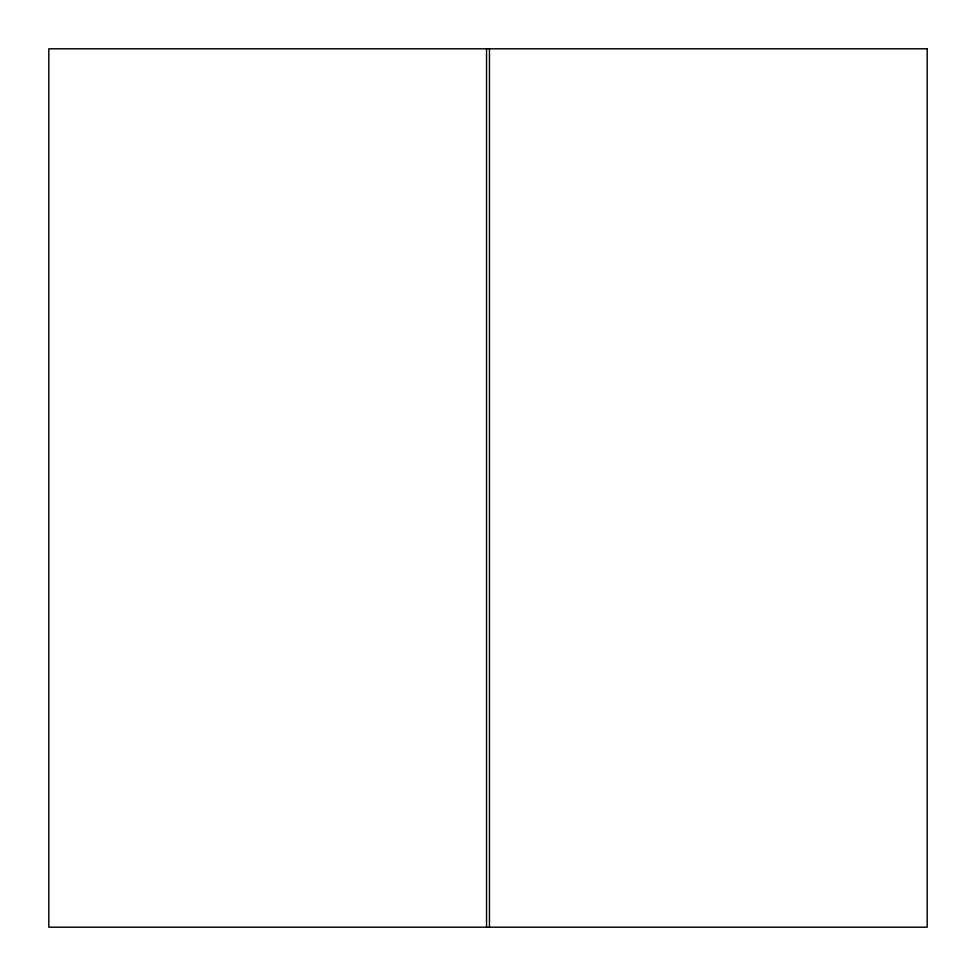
<?xml version="1.0" encoding="UTF-8"?>
<svg xmlns="http://www.w3.org/2000/svg" width="976" height="976" viewBox="0 0 976 976"><rect width="100%" height="100%" fill="white"/><g stroke="black" fill="none" stroke-linecap="round" stroke-linejoin="round"><path stroke-width="1.46" d="M489.464 48.8L489.464 927.2M486.536 48.8L486.536 927.2M927.2 48.8L48.8 48.8L48.8 927.2L927.2 927.2L927.2 48.8"/></g></svg>
